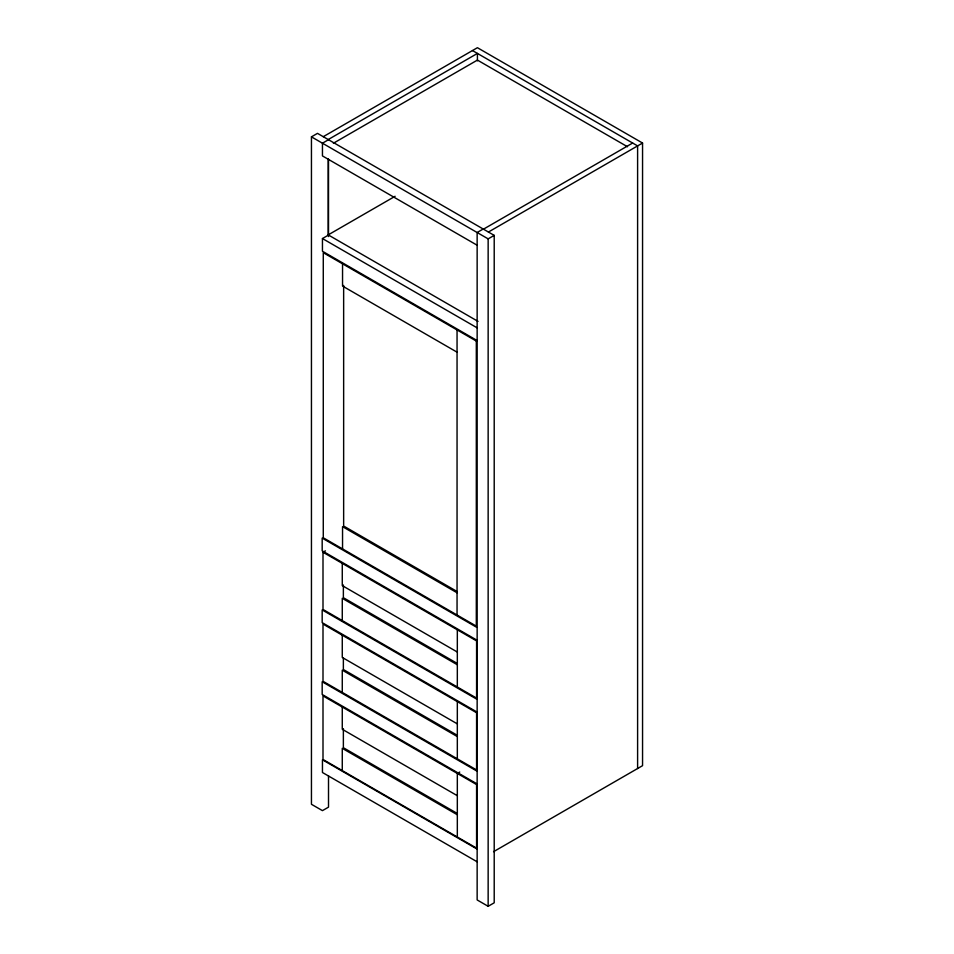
<?xml version="1.0" encoding="UTF-8"?>
<svg xmlns="http://www.w3.org/2000/svg" width="954" height="954" viewBox="0 0 954 954"><rect width="100%" height="100%" fill="white"/><g stroke="black" fill="none" stroke-linecap="round" stroke-linejoin="round"><path stroke-width="1.43" d="M328.51 775.852L328.51 807.144L322.452 810.638L311.445 804.282L311.445 136.851L317.491 133.357L494.208 235.376L494.208 902.806L488.15 906.3L477.143 899.944L477.143 232.514L483.189 229.02M323.275 136.684L477.417 47.7L642.555 143.04L642.555 765.668L493.564 851.683M328.236 139.546L477.417 53.424L477.417 60.865M328.51 139.713L322.452 143.207L322.452 155.919L477.143 245.226M333.375 143.255L477.417 60.09L627.517 146.761M328.236 158.913L328.236 234.875L395.111 196.285M477.143 340.578L322.452 251.26L322.452 238.548L328.51 235.054M483.463 229.175L632.645 143.04M488.424 232.037L642.555 143.04M311.445 136.851L488.15 238.87L494.208 235.376M323.001 552.247L476.583 640.921L476.583 698.125L323.001 609.451L323.001 552.247L325.421 550.852M459.745 772.048L457.324 773.455L457.324 837.016M472.457 50.562L637.606 145.902L637.606 768.519M328.236 234.899L478.037 321.391M322.452 238.548L477.143 327.854M457.049 352.169L342.546 286.069L342.546 263.817M456.859 591.385L343.643 526.024L343.643 285.437M457.049 592.768L342.546 526.656L342.546 548.908M476.857 627.41L322.178 538.104L322.178 550.816L476.857 640.122M457.324 652.035L342.271 585.613L342.271 563.373M457.145 663.376L343.368 597.693L343.368 584.981M457.324 664.759L342.271 598.325L342.271 620.577M476.857 699.234L322.178 609.928L322.178 622.64L476.857 711.946M457.324 723.871L342.271 657.449L342.271 635.197M457.145 735.212L343.368 669.517L343.368 658.224M457.324 736.583L342.271 670.161L342.271 692.401M476.857 771.07L322.178 681.764L322.178 694.476L476.857 783.783M457.324 795.696L342.271 729.273L342.271 707.021M457.145 813.392L343.368 747.709L343.368 728.641M457.324 814.764L342.271 748.341L342.271 770.593M477.143 849.096L322.452 759.789L322.452 772.501L477.143 861.808M488.15 238.87L488.15 906.3M457.324 629.795L457.324 686.999M457.324 701.619L457.324 758.835M457.049 329.929L457.049 615.02M328.51 159.079L328.51 236.544M476.308 341.055L323.275 252.691L323.275 537.782L476.308 626.134L476.308 341.055M476.583 712.745L323.001 624.071L323.001 681.287L476.583 769.95L476.583 712.745M476.583 784.57L323.001 695.907L323.001 759.467L476.583 848.142L476.583 784.57"/></g></svg>
